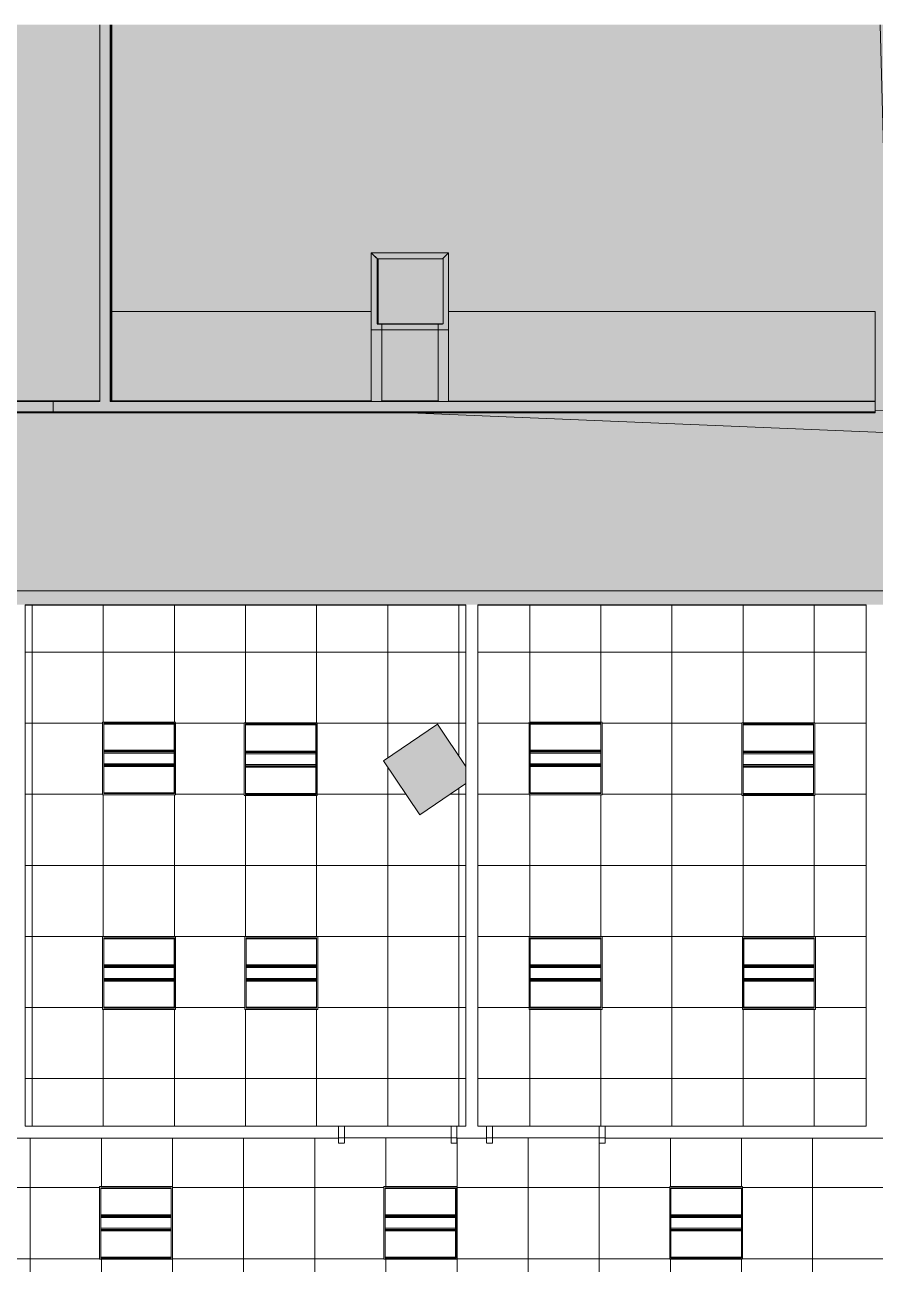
# Model space of a CAD drawing. Header units: inches. Extents: x 308 to 1690, y -476 to 1095.
# Drawn here: x 879.8 to 1166.7, y 655.2 to 1073.6 of the extents above; entities that cross this region are included whole.
import ezdxf

# ---------------------------------------------------------------- set-up
doc = ezdxf.new("R2010")
doc.units = ezdxf.units.IN
doc.header["$MEASUREMENT"] = 0
doc.linetypes.add('Demolished', pattern=[0.1875, 0.125, -0.0625])
doc.layers.get('DefPoints').update_dxf_attribs({"lineweight": 9})
for name, color, linetype, lineweight in [('8th floor - 800-805 background_dwg', 8, 'Continuous', 9), ('A-CLNG', 13, 'Continuous', 13), ('A-CLNG-PATT', 13, 'Demolished', 9), ('A-COLS', 52, 'Continuous', 13), ('A-DETL-GENF', 92, 'Continuous', 9), ('A-DOOR', 31, 'Continuous', 13), ('A-DOOR-FRAM', 31, 'Continuous', 20), ('A-Flor-Case-Exst', 7, 'Continuous', 9), ('A-WALL', 113, 'Continuous', 13), ('A-Wall-Bldg', 7, 'Continuous', 9), ('A-Wall-Exst', 7, 'Continuous', 9), ('A-WALL-PATT', 111, 'Continuous', 13), ('E-LITE-EQPM', 33, 'Continuous', 13), ('I-WALL', 2, 'Continuous', 13), ('Q-CASE', 7, 'Continuous', 9)]:
    doc.layers.add(name, color=color, linetype=linetype, lineweight=lineweight)

# ---------------------------------------------------------------- blocks, each defined once
blk = doc.blocks.new('Rectangular Column - 22X22-4979500-FIRST FLOOR RCP DEMO')
at = {"layer": 'A-COLS', "lineweight": 9}
blk.add_hatch(color=7, dxfattribs=at).paths.add_polyline_path([(-11, 11), (-11, -11), (11, -11), (10.96, 11), (10.69, 11)], flags=0)
at = {"layer": 'A-COLS', "color": 8, "lineweight": 20}
for p, q in [((-11, 11), (11, 11)), ((-11, -11), (-11, 11)), ((11, 11), (11, -11)), ((11, -11), (-11, -11))]:
    blk.add_line(p, q, dxfattribs=at)
blk = doc.blocks.new('Single Flush - OTJ_SOLIDFLUSH_ALUM-V5-FIRST FLOOR RCP DEMO')
at = {"layer": 'A-DOOR-FRAM', "color": 10, "linetype": 'Demolished'}
for p, q in [((-20, -3.75), (-20, 2)), ((-20, 2), (-18, 2)), ((-18, -3.75), (-18, 2)), ((18.000004, -3.75), (18.000004, 2)), ((18.000004, 2), (20.000004, 2)), ((20.000004, -3.75), (20.000004, 2)), ((-20, -3.75), (-18, -3.75)), ((18.000004, -3.75), (20.000004, -3.75))]:
    blk.add_line(p, q, dxfattribs=at)
blk = doc.blocks.new('Single Flush - OTJ_SOLIDFLUSH_ALUM-5004421-FIRST FLOOR RCP DEMO')
at = {"layer": 'A-DOOR-FRAM', "color": 10, "linetype": 'Demolished'}
for p, q in [((-20, 3.75), (-20, -2)), ((-20, 3.75), (-18, 3.75)), ((-18, 3.75), (-18, -2)), ((18.000004, 3.75), (18.000004, -2)), ((18.000004, 3.75), (20.000004, 3.75)), ((20.000004, 3.75), (20.000004, -2)), ((-20, -2), (-18, -2)), ((18.000004, -2), (20.000004, -2))]:
    blk.add_line(p, q, dxfattribs=at)
blk = doc.blocks.new('L-Recessed-Axis-Plano - 2 X 2-4550865-FIRST FLOOR RCP DEMO')
at = {"layer": 'E-LITE-EQPM', "lineweight": 9}
for p, q in [((11.91, 11.87), (-11.91, 11.87)), ((-11.91, 11.87), (-11.91, -11.88)), ((-11.88, -11.56), (-11.88, 11.56)), ((-11.88, 11.56), (11.87, 11.56)), ((11.87, 11.56), (11.87, -11.56)), ((11.91, -11.88), (11.91, 11.87)), ((-11.88, 2.74), (11.87, 2.74)), ((11.87, 2.51), (-11.88, 2.51)), ((-11.88, 2.3), (11.87, 2.3)), ((-11.88, 2.2), (11.87, 2.2)), ((-11.88, 1.83), (11.87, 1.83)), ((-11.88, -1.83), (11.87, -1.83)), ((-11.88, -2.2), (11.87, -2.2)), ((-11.88, -2.3), (11.87, -2.3)), ((-11.88, -2.51), (11.87, -2.51)), ((-11.88, -2.74), (11.87, -2.74)), ((-11.91, -11.88), (11.91, -11.88)), ((11.87, -11.56), (-11.88, -11.56))]:
    blk.add_line(p, q, dxfattribs=at)
blk = doc.blocks.new('8th floor - 800-805 background_dwg_C-Counter Top - ADJ HEIGHT 2_7_ D-4634555-FIRST FLOOR DEMOLITION-5243279-FIRST FLOOR RCP DEMO')
at = {"layer": 'Q-CASE'}
for p, q in [((40.52, 31), (-47.26, 31)), ((40.52, 0.75), (-47.26, 0.75))]:
    blk.add_line(p, q, dxfattribs=at)
blk = doc.blocks.new('8th floor - 800-805 background_dwg_C-Counter Top - ADJ HEIGHT 2_7_ D-4557805-FIRST FLOOR DEMOLITION-5243280-FIRST FLOOR RCP DEMO')
at = {"layer": 'Q-CASE'}
blk.add_line((96.65, 0.75), (-47.26, 0.75), dxfattribs=at)
at = {"layer": 'Q-CASE', "flags": 128}
blk.add_lwpolyline([(96.65, 0.57), (96.65, 0.75), (96.65, 31), (-47.26, 31)], dxfattribs=at)
blk = doc.blocks.new('8th floor - 800-805 background_dwg-4807125-FIRST FLOOR RCP DEMO')
at = {"layer": 'A-Wall-Bldg'}
h = blk.add_hatch(color=256, dxfattribs=at)
h.paths.add_polyline_path([(1317.55, 942.53), (1317.55, 947.53), (1276.05, 947.53), (1276.05, 973.53), (1171.71, 973.55), (1171.71, 1073.57), (1166.72, 1073.57), (1166.7, 942.54), (1308.71, 942.53)], flags=0)
h.paths.add_polyline_path([(1260.44, 947.53), (1171.7, 947.55), (1171.71, 969.09), (1271.05, 969.07), (1271.05, 947.53)], flags=0)
blk.add_hatch(color=256, dxfattribs=at).paths.add_polyline_path([(1020.71, 972.56), (1020.67, 972.6), (998.98, 972.6), (998.98, 994.57), (998.71, 994.57), (998.71, 972.56), (998.79, 972.56)], flags=0)
h = blk.add_hatch(color=256, dxfattribs=at)
h.paths.add_polyline_path([(1013.07, 806.9), (1013.07, 806.9), (1000.77, 825.14), (1000.77, 825.14), (1013.07, 806.9)], flags=0)
h.paths.add_polyline_path([(1028.62, 823.19), (1028.62, 823.19), (1027.3, 825.14)], flags=0)
at = {"layer": 'A-Flor-Case-Exst', "flags": 128}
for points in [[(1166.72, 943.41), (1171.89, 943.43), (1168.39, 1073.57)], [(1690.03, 914.34), (1009.71, 942.57), (1064.43, 942.86)]]:
    blk.add_lwpolyline(points, dxfattribs=at)
at = {"layer": 'A-Wall-Bldg'}
for p, q in [((1020.71, 972.56), (998.7, 972.56)), ((1000.77, 825.14), (1019.01, 837.44))]:
    blk.add_line(p, q, dxfattribs=at)
at = {"layer": 'A-Wall-Bldg', "flags": 128}
for points in [[(996.71, 970.57), (1022.72, 970.57), (1022.72, 996.56), (996.71, 996.56), (996.71, 970.57)], [(998.7, 972.57), (998.7, 994.57), (998.98, 994.57)]]:
    blk.add_lwpolyline(points, dxfattribs=at)
at = {"layer": 'A-Wall-Exst'}
for p, q in [((879.89, 877.61), (1028.62, 877.61)), ((1032.62, 877.61), (1163.67, 877.61))]:
    blk.add_line(p, q, dxfattribs=at)
at = {"layer": 'A-Wall-Exst', "flags": 128}
for points in [[(908.6, 946.55), (909.13, 946.55), (909.13, 1073.57)], [(1166.7, 946.36), (1166.7, 946.54), (1022.72, 946.54), (1022.72, 996.56), (996.71, 996.56), (996.71, 946.57), (908.67, 946.57)], [(1019.22, 972.6), (1019.22, 946.57), (1000.21, 946.57), (1000.21, 972.6)], [(905.1, 946.58), (733.34, 946.58), (733.34, 946.36)], [(733.34, 942.86), (733.34, 942.61), (908.67, 942.61), (996.71, 942.61), (1022.72, 942.61), (1166.7, 942.61), (1166.7, 942.86)], [(1577.02, 877.49), (1577.03, 877.49), (1577.03, 882.49), (1577.02, 882.49), (726.65, 882.49)]]:
    blk.add_lwpolyline(points, dxfattribs=at)
at = {"layer": 'A-WALL-PATT', "color": 7, "lineweight": 9}
for p, q in [((997.88, 995.4), (998.98, 994.29)), ((1020.75, 994.6), (1021.55, 995.4)), ((909.13, 946.55), (908.6, 946.55)), ((996.71, 946.57), (996.95, 946.36)), ((996.95, 946.36), (996.71, 946.57)), ((1019.22, 946.57), (1019.68, 946.36)), ((1019.68, 946.36), (1019.22, 946.57)), ((1166.7, 946.54), (1166.7, 946.36)), ((1166.7, 942.86), (1166.7, 942.54))]:
    blk.add_line(p, q, dxfattribs=at)
at = {"layer": 'A-WALL-PATT', "color": 7, "lineweight": 9, "flags": 128}
for points in [[(998.98, 994.29), (996.71, 996.57), (997.88, 995.4)], [(1021.55, 995.4), (1022.72, 996.56), (1020.75, 994.6)]]:
    blk.add_lwpolyline(points, dxfattribs=at)
for points in [[(908.6, 946.51), (908.67, 946.58)], [(999.74, 946.36), (1000.21, 946.57)], [(1022.49, 946.36), (1022.72, 946.56)], [(908.56, 942.86), (908.67, 942.58)], [(996.83, 942.86), (996.71, 942.57)], [(1022.6, 942.86), (1022.72, 942.56)]]:
    blk.add_lwpolyline(points, close=True, dxfattribs=at)
at = {"layer": 'DefPoints'}
blk.add_line((908.67, 946.58), (908.67, 1073.57), dxfattribs=at)
at = {"layer": 'I-WALL', "color": 10, "lineweight": 20}
blk.add_line((908.88, 946.55), (908.88, 1073.57), dxfattribs=at)
for name, p in [('8th floor - 800-805 background_dwg_C-Counter Top - ADJ HEIGHT 2_7_ D-4634555-FIRST FLOOR DEMOLITION-5243279-FIRST FLOOR RCP DEMO', (956.18, 945.79)), ('8th floor - 800-805 background_dwg_C-Counter Top - ADJ HEIGHT 2_7_ D-4557805-FIRST FLOOR DEMOLITION-5243280-FIRST FLOOR RCP DEMO', (1070.06, 945.79))]:
    blk.add_blockref(name, p)

msp = doc.modelspace()

# ---------------------------------------------------------------- hatches: boundary and pattern name
at = {"layer": 'A-CLNG-PATT', "lineweight": 13}
h = msp.add_hatch(dxfattribs=at)
h.set_pattern_fill('FP_2', color=55, style=0, pattern_type=2)
h.set_pattern_definition([(90, (954.254, 789.78), (24, -1e-15), []), (0, (954.254, 789.78), (0, -24), [])])
h.paths.add_polyline_path([(879.89, 701.74), (1028.62, 701.74), (1028.62, 817.38), (1013.07, 806.9), (1000.77, 825.14), (1019.01, 837.44), (1028.62, 823.19), (1028.62, 877.81), (879.89, 877.81), (879.89, 734.61)], flags=0)
h.paths.add_polyline_path([(978.66, 741.2), (954.04, 741.2), (954.04, 765.76), (978.66, 765.76)], flags=0)
h.paths.add_polyline_path([(906.04, 741.2), (906.04, 765.76), (930.66, 765.76), (930.66, 741.2), (912.38, 741.2)], flags=0)
h.paths.add_polyline_path([(953.85, 813.37), (953.85, 837.93), (978.47, 837.93), (978.47, 813.37), (955.58, 813.37)], flags=0)
h.paths.add_polyline_path([(930.66, 813.62), (906.04, 813.62), (906.04, 838.18), (930.66, 838.18), (930.66, 831.46)], flags=0)
h = msp.add_hatch(dxfattribs=at)
h.set_pattern_fill('FP_3', color=55, style=0, pattern_type=2)
h.set_pattern_definition([(270, (1098.145, 789.78), (-24, -1e-15), []), (180, (1098.145, 789.78), (3e-15, 24), [])])
h.paths.add_polyline_path([(1163.67, 701.74), (1163.67, 877.81), (1032.62, 877.81), (1032.62, 701.74), (1085.19, 701.74)], flags=0)
h.paths.add_polyline_path([(1074.55, 741.2), (1049.93, 741.2), (1049.93, 765.76), (1074.55, 765.76)], flags=0)
h.paths.add_polyline_path([(1146.55, 741.2), (1121.93, 741.2), (1121.93, 765.76), (1146.55, 765.76)], flags=0)
h.paths.add_polyline_path([(1121.74, 813.37), (1121.74, 837.93), (1146.36, 837.93), (1146.36, 813.37), (1121.93, 813.37)], flags=0)
h.paths.add_polyline_path([(1074.55, 813.62), (1049.93, 813.62), (1049.93, 838.18), (1074.55, 838.18), (1074.55, 831.46)], flags=0)
h = msp.add_hatch(dxfattribs=at)
h.set_pattern_fill('FP_16', color=55, style=0, pattern_type=2)
h.set_pattern_definition([(0, (1169.608, 608.984), (0, -24), []), (270, (1169.608, 608.984), (-24, -1e-15), [])])
h.paths.add_polyline_path([(971.93, 351.76), (1125.16, 455.1), (1132.51, 444.08), (1138.42, 435.35), (1214.65, 486.71), (1214.32, 487.22), (1320.49, 558.02), (1269.11, 634.22), (1200.15, 589.22), (1197.97, 592.57), (1270.22, 639.72), (1270.73, 638.97), (1571.05, 638.97), (1571.05, 639.97), (1575.05, 639.97), (1575.05, 638.97), (1653.62, 638.97), (1653.62, 719.49), (1579.05, 719.49), (1579.05, 708.49), (1607.17, 708.49), (1607.17, 682.47), (1575.05, 682.47), (1575.05, 679.97), (1571.05, 679.97), (1571.04, 697.81), (1524.55, 697.81), (1524.55, 697.74), (1440.68, 697.74), (1440.68, 697.81), (1400.68, 697.81), (1400.68, 697.74), (1388.68, 697.74), (1388.68, 697.81), (1348.68, 697.81), (1348.68, 697.74), (1316.68, 697.74), (1316.68, 686.47), (1286.68, 686.47), (1286.67, 697.74), (1075.62, 697.74), (1075.62, 697.81), (1035.62, 697.81), (1035.62, 697.74), (1025.62, 697.74), (1025.62, 697.81), (985.62, 697.81), (985.62, 697.74), (776.66, 697.74), (706.41, 726.12), (685.6, 674.6), (743.63, 651.15), (737.63, 660.05), (761.69, 676.28), (777.64, 652.05), (771.89, 648.18), (869.18, 504.02), (971.92, 351.78)], flags=0)
h.paths.add_polyline_path([(952.83, 416.83), (952.83, 441.39), (977.45, 441.39), (977.45, 416.83), (971.86, 416.83)], flags=0)
h.paths.add_polyline_path([(1025.83, 416.83), (1001.2, 416.83), (1001.2, 441.39), (1025.83, 441.39), (1025.83, 428.76)], flags=0)
h.paths.add_polyline_path([(1122.01, 464.83), (1097.39, 464.83), (1097.39, 489.39), (1122.01, 489.39), (1122.01, 468.29)], flags=0)
h.paths.add_polyline_path([(905.42, 489.14), (905.42, 513.7), (930.05, 513.7), (930.05, 489.14), (912.38, 489.14)], flags=0)
h.paths.add_polyline_path([(898.11, 535.57), (882.74, 558.37), (905.54, 573.74), (920.91, 550.94), (898.17, 535.61)], flags=0)
h.paths.add_polyline_path([(1240.38, 560.58), (1240.38, 585.14), (1265, 585.14), (1265, 560.58), (1258, 560.58)], flags=0)
h.paths.add_polyline_path([(1000.98, 560.83), (1000.98, 585.39), (1025.61, 585.39), (1025.61, 560.83), (1001.2, 560.83)], flags=0)
h.paths.add_polyline_path([(1097.39, 560.83), (1097.39, 585.39), (1122.01, 585.39), (1122.01, 560.83)], flags=0)
h.paths.add_polyline_path([(859.28, 584.59), (857.33, 584.59), (857.33, 609.15), (881.95, 609.15), (881.95, 584.59)], flags=0)
h.paths.add_polyline_path([(1034.58, 615.31), (1019.21, 638.11), (1042.01, 653.48), (1057.38, 630.68), (1035.52, 615.95)], flags=0)
h.paths.add_polyline_path([(825.98, 656.83), (808.98, 656.83), (808.98, 681.39), (833.61, 681.39), (833.61, 656.83)], flags=0)
h.paths.add_polyline_path([(912.38, 656.83), (904.98, 656.83), (904.98, 681.39), (929.61, 681.39), (929.61, 656.83)], flags=0)
h.paths.add_polyline_path([(1022.86, 656.83), (1000.98, 656.83), (1000.98, 681.39), (1025.61, 681.39), (1025.61, 656.83)], flags=0)
h.paths.add_polyline_path([(1097.39, 656.83), (1097.39, 681.39), (1122.01, 681.39), (1122.01, 656.83)], flags=0)
h.paths.add_polyline_path([(1218.01, 656.83), (1193.39, 656.83), (1193.39, 681.39), (1218.01, 681.39)], flags=0)
h.paths.add_polyline_path([(1289.39, 656.83), (1289.39, 681.39), (1314.01, 681.39), (1314.01, 656.83), (1301.2, 656.83)], flags=0)
h.paths.add_polyline_path([(1506.01, 656.83), (1481.39, 656.83), (1481.39, 681.39), (1506.01, 681.39)], flags=0)
h.paths.add_polyline_path([(1410.01, 656.83), (1385.39, 656.83), (1385.39, 681.39), (1410.01, 681.39), (1410.01, 669.39)], flags=0)
h.paths.add_polyline_path([(713.42, 680.27), (713.42, 704.83), (738.05, 704.83), (738.05, 680.27), (724, 680.27)], flags=0)
at = {"layer": 'A-DETL-GENF'}
h = msp.add_hatch(color=254, dxfattribs=at)
h.paths.add_polyline_path([(307.55, -475.96), (1690.03, -475.96), (1690.03, 370.72), (1687.46, 364.37), (1667.06, 372.61), (1675.3, 393.01), (1690.03, 387.06), (1690.03, 1073.57), (1594.71, 1073.57), (1594.7, 1021.49), (1579.71, 1021.5), (1579.71, 1050.49), (1474.72, 1050.49), (1474.72, 946.5), (1579.7, 946.5), (1579.7, 979.5), (1583.69, 979.45), (1583.71, 979.49), (1594.71, 979.44), (1602.63, 978.69), (1602.73, 962.72), (1603.01, 962.57), (1602.84, 946.49), (1598.83, 946.49), (1598.83, 942.49), (1516.66, 942.5), (1404.71, 942.52), (1404.71, 947.51), (1460.7, 947.51), (1460.7, 962.51), (1470.71, 962.51), (1470.71, 1073.57), (1171.71, 1073.57), (1171.71, 973.55), (1276.05, 973.53), (1276.05, 947.53), (1317.55, 947.52), (1317.55, 942.53), (1166.7, 942.54), (1166.7, 942.86), (889.38, 942.86), (889.38, 946.36), (905.1, 946.36), (905.1, 1073.57), (776.6, 1073.57), (734.78, 970.08), (695.56, 970.08), (685.98, 946.36), (849.38, 946.36), (849.38, 942.86), (684.56, 942.86), (448.58, 358.79), (445.34, 360.1), (641.79, 846.33), (588.01, 868.05), (591.85, 877.56), (595.1, 876.25), (592.57, 869.99), (643.1, 849.57), (658.83, 888.51), (608.3, 908.93), (605.58, 902.21), (602.34, 903.52), (620.83, 949.27), (624.07, 947.96), (609.61, 912.17), (660.14, 891.76), (692.33, 971.42), (641.8, 991.84), (639.05, 985.05), (635.81, 986.36), (638.55, 993.15), (625.19, 998.55), (642.55, 1041.52), (645.79, 1040.21), (629.74, 1000.48), (696.34, 973.58), (708.71, 973.58), (708.71, 996.59), (741.72, 996.59), (772.04, 1071.64), (767.25, 1073.57), (595.14, 1073.57), (552.68, 968.48), (549.44, 969.79), (580.57, 1046.85), (514.43, 1073.57), (307.55, 1073.57), (307.55, 798.87), (456.13, 738.84), (503.02, 854.91), (506.27, 853.6), (454.22, 724.78), (450.98, 726.09), (454.82, 735.59), (307.55, 795.09), (307.55, 591.43), (384.03, 560.49), (415.36, 637.94), (415.07, 638.06), (423.31, 658.46), (423.62, 658.37), (435.99, 689), (439.24, 687.69), (426.85, 657.03), (443.93, 650.13), (435.69, 629.73), (418.61, 636.63), (379.12, 539.02), (375.88, 540.33), (382.72, 557.25), (307.55, 587.66), (307.55, 388.62), (310.36, 395.56), (316.34, 393.14), (360.88, 503.25), (364.12, 501.94), (319.58, 391.83), (338.57, 384.15), (328.86, 360.14), (307.55, 368.76), (307.55, -123.54), (496.86, -200.02), (496.81, -200.13), (530.65, -213.82), (559.13, -143.35), (487.43, -114.38), (477.2, -139.72), (343.66, -85.77), (343.76, -85.54), (343.45, -85.41), (393.18, 37.53), (383, 41.64), (447.68, 201.71), (450.8, 200.45), (465.71, 237.3), (465.81, 237.25), (466.68, 239.41), (471.32, 237.53), (450.92, 187.42), (413.21, 94.2), (501.02, 58.71), (559.28, 201.96), (574.44, 239.43), (486.47, 275.02), (484.79, 270.87), (480.16, 272.74), (480.8, 274.34), (480.71, 274.38), (492.2, 302.8), (492.31, 302.8), (492.64, 303.63), (497.28, 301.76), (489.47, 282.44), (577.44, 246.85), (582.63, 259.71), (574.39, 263.05), (582.64, 283.43), (603.03, 275.19), (594.78, 254.8), (592.89, 255.56), (587.69, 242.7), (641.05, 221.12), (737.8, 460.29), (615.11, 509.86), (597.9, 467.3), (568.92, 479.02), (510.84, 335.34), (506.21, 337.21), (507.27, 339.86), (507.2, 339.88), (584.26, 530.32), (588.89, 528.45), (587.62, 525.28), (677.39, 489.01), (692.35, 526), (682.31, 530.06), (690.55, 550.45), (706.13, 544.15), (708.41, 554.3), (614.65, 592.18), (602.39, 561.86), (597.76, 563.73), (611.33, 597.29), (644.61, 583.85), (646.21, 587.79), (646.32, 587.74), (661.3, 624.83), (661.19, 624.87), (686.22, 686.82), (686.33, 686.78), (701.32, 723.87), (701.2, 723.91), (702.66, 727.52), (669.45, 740.94), (726.65, 882.49), (1577.02, 882.49), (1577.02, 841.12), (1657.61, 841.12), (1657.62, 638.33), (1666.03, 634.97), (1657.61, 634.97), (1657.61, 633.49), (1274.43, 633.49), (1344.41, 529.77), (1394.53, 509.77), (1380.06, 473.95), (1399.93, 444.48), (1413.8, 424.57), (1327.76, 366.55), (1303.11, 403.11), (1011.25, 206.36), (1038.1, 166.53), (929.56, 93.35), (929.56, -450.17), (758.42, -450.17), (758.42, -454.42), (754.92, -454.42), (754.92, -411.73), (629.46, -361.05), (613.67, -400.15), (610.42, -398.84), (612.75, -393.07), (564.59, -373.61), (562.26, -379.38), (559.02, -378.07), (574.81, -338.97), (462.78, -293.71), (451.73, -321.05), (444.54, -318.15), (445.86, -314.91), (449.8, -316.5), (495.54, -203.27), (384.75, -158.5), (339, -271.73), (359.02, -279.82), (362.17, -272.03), (381.64, -279.89), (378.49, -287.69), (408.77, -299.92), (407.46, -303.17), (377.18, -290.94), (371.14, -305.89), (351.67, -298.02), (357.71, -283.07), (334.44, -273.67), (381.5, -157.19), (307.55, -127.31), (307.55, -450.17)], flags=0)
h.paths.add_polyline_path([(614.06, -389.82), (626.22, -359.74), (616.5, -355.81), (605.45, -383.16), (574.9, -370.82), (585.95, -343.47), (578.06, -340.28), (565.91, -370.37), (613.67, -389.66)], flags=0)
h.paths.add_polyline_path([(426.88, 27.69), (437.43, 53.6), (398.04, 69.51), (387.56, 43.57), (425.8, 28.12)], flags=0)
h.paths.add_polyline_path([(564.9, 64.65), (587.68, 120.97), (619.7, 108.03), (758.62, 451.88), (741.51, 458.79), (641.76, 212.2), (584.69, 235.29), (583.51, 232.39), (632.7, 212.51), (610.96, 158.73), (557.14, 180.51), (580.05, 237.16), (579.08, 237.56), (579.04, 237.47), (579.16, 237.43), (534.04, 125.87), (557.22, 116.5), (565.68, 137.19), (569.39, 135.69), (559.5, 111.23), (532.41, 122.18), (516.97, 84.02), (558.89, 67.08)], flags=0)
h.paths.add_polyline_path([(1071.76, 164.62), (1069.46, 164.62), (1067.21, 165.09), (1065.11, 166.03), (1063.25, 167.38), (1061.71, 169.09), (1060.56, 171.08), (1059.85, 173.27), (1059.61, 175.56), (1059.85, 177.84), (1060.56, 180.03), (1061.71, 182.02), (1063.25, 183.73), (1065.11, 185.08), (1067.21, 186.02), (1069.46, 186.5), (1071.76, 186.5), (1074.01, 186.02), (1076.11, 185.08), (1077.97, 183.73), (1079.51, 182.02), (1080.66, 180.03), (1081.37, 177.84), (1081.61, 175.56), (1081.37, 173.27), (1080.66, 171.08), (1079.51, 169.09), (1077.97, 167.38), (1076.11, 166.03), (1074.01, 165.09)], flags=0)
h.paths.add_polyline_path([(608.2, 165.24), (626.18, 209.75), (581.69, 227.73), (563.74, 183.23), (608.2, 165.24)], flags=0)
h.paths.add_polyline_path([(583.05, 244.58), (588.25, 257.43), (587.28, 257.83), (582.08, 244.97), (582.64, 244.74)], flags=0)
h.paths.add_polyline_path([(432.23, 318.3), (428.98, 319.61), (430.36, 323.01), (433.6, 321.7), (432.76, 319.61)], flags=0)
h.paths.add_polyline_path([(1312.54, 348.99), (1310.24, 348.99), (1307.99, 349.47), (1305.89, 350.4), (1304.03, 351.75), (1302.49, 353.46), (1301.34, 355.45), (1300.63, 357.64), (1300.39, 359.93), (1300.63, 362.21), (1301.34, 364.4), (1302.63, 366.55), (1304.17, 368.2), (1305.89, 369.45), (1307.99, 370.39), (1310.24, 370.87), (1312.54, 370.87), (1314.79, 370.39), (1316.89, 369.45), (1318.75, 368.1), (1320.29, 366.39), (1321.44, 364.4), (1322.15, 362.21), (1322.39, 359.93), (1322.15, 357.64), (1321.44, 355.45), (1320.29, 353.46), (1318.75, 351.75), (1316.89, 350.4), (1314.79, 349.47)], flags=0)
h.paths.add_polyline_path([(307.55, 371.93), (315.4, 391.36), (311.46, 392.96), (307.55, 383.28), (307.55, 372.65)], flags=0)
h.paths.add_polyline_path([(595.96, 471.86), (611.87, 511.17), (586.12, 521.57), (570.23, 482.27), (594.65, 472.39)], flags=0)
h.paths.add_polyline_path([(692.38, 482.96), (696.4, 500.88), (689.61, 484.07), (692.22, 483.02)], flags=0)
h.paths.add_polyline_path([(685.91, 485.57), (700.85, 522.56), (696.06, 524.5), (681.1, 487.51)], flags=0)
h.paths.add_polyline_path([(521.25, 890.68), (518.01, 891.99), (523.16, 904.76), (523.07, 904.8), (526.53, 913.37), (398.16, 965.24), (394.04, 955.04), (369.93, 964.78), (379.67, 988.89), (403.78, 979.15), (399.47, 968.48), (527.84, 916.62), (531.31, 925.2), (531.38, 925.2), (534.45, 932.7), (537.7, 931.39), (534.74, 924.06), (551.85, 917.14), (543.61, 896.75), (543.54, 896.75), (543.47, 896.56), (526.41, 903.45), (523.21, 895.53)], flags=0)
h.paths.add_polyline_path([(998.7, 946.36), (1166.7, 946.36), (1166.7, 1073.57), (908.6, 1073.57), (908.6, 946.36)], flags=0)
h.paths.add_polyline_path([(1308.7, 947.53), (1286.71, 947.53), (1286.71, 994.53), (1308.71, 994.53), (1308.7, 947.53)], flags=0)
h.paths.add_polyline_path([(1171.71, 947.53), (1271.05, 947.53), (1271.05, 969.07), (1171.71, 969.07), (1171.71, 947.53)], flags=0)
h.paths.add_polyline_path([(998.7, 972.56), (998.71, 994.57), (1020.98, 994.6), (1020.98, 972.6), (998.71, 972.56)], flags=0)
h.paths.add_polyline_path([(734.71, 979.24), (740.91, 994.59), (734.71, 994.59), (734.71, 991.84)], flags=0)
h.paths.add_polyline_path([(581.88, 1050.1), (591.37, 1073.57), (523.77, 1073.57), (552.68, 1061.9)], flags=0)
h.paths.add_polyline_path([(1579.71, 1054.5), (1579.71, 1073.57), (1474.72, 1073.57), (1474.72, 1054.51), (1579.16, 1054.5)], flags=0)
at = {"layer": 'A-WALL', "lineweight": 5}
msp.add_hatch(color=250, dxfattribs=at).paths.add_polyline_path([(1013.07, 806.9), (1028.62, 817.39), (1028.62, 823.19), (1019.01, 837.44), (1000.77, 825.14), (1013.07, 806.9)], flags=0)
at = {"layer": 'A-WALL-PATT', "lineweight": 9}
for points in [[(908.6, 946.36), (908.6, 1073.57), (905.1, 1073.57), (905.13, 946.36)], [(1166.7, 942.86), (1166.72, 942.86), (1166.7, 946.36), (905.13, 946.36), (905.13, 942.86), (998.79, 942.86)], [(1520.55, 877.81), (1573.02, 877.81), (1573.02, 882.44), (726.78, 882.44), (724.91, 877.81), (1517.22, 877.81)]]:
    msp.add_hatch(color=7, dxfattribs=at).paths.add_polyline_path(points, flags=0)
h = msp.add_hatch(color=7, dxfattribs=at)
h.paths.add_polyline_path([(905.1, 942.86), (905.13, 942.86), (905.1, 946.36), (889.38, 946.36), (889.38, 942.86)], flags=0)
h.paths.add_polyline_path([(847.38, 942.86), (849.38, 942.86), (849.38, 946.36), (847.38, 946.36)], flags=0)

# ---------------------------------------------------------------- linework, layer by layer
at = {"layer": 'A-CLNG', "color": 7, "linetype": 'Demolished', "lineweight": 9}
for p, q in [((930.66, 838.18), (906.04, 838.18)), ((906.04, 838.18), (906.04, 813.62)), ((930.66, 813.62), (930.66, 838.18)), ((978.47, 837.93), (953.85, 837.93)), ((953.85, 837.93), (953.85, 813.37)), ((978.47, 813.37), (978.47, 837.93)), ((1074.55, 838.18), (1049.93, 838.18)), ((1049.93, 838.18), (1049.93, 813.62)), ((1074.55, 813.62), (1074.55, 838.18)), ((1146.36, 837.93), (1121.74, 837.93)), ((1121.74, 837.93), (1121.74, 813.37)), ((1146.36, 813.37), (1146.36, 837.93)), ((906.04, 813.62), (930.66, 813.62)), ((953.85, 813.37), (978.47, 813.37)), ((1049.93, 813.62), (1074.55, 813.62)), ((1121.74, 813.37), (1146.36, 813.37)), ((930.66, 765.76), (906.04, 765.76)), ((906.04, 765.76), (906.04, 741.2)), ((930.66, 741.2), (930.66, 765.76)), ((978.66, 765.76), (954.04, 765.76)), ((954.04, 765.76), (954.04, 741.2)), ((978.66, 741.2), (978.66, 765.76)), ((1074.55, 765.76), (1049.93, 765.76)), ((1049.93, 765.76), (1049.93, 741.2)), ((1074.55, 741.2), (1074.55, 765.76)), ((1146.55, 765.76), (1121.93, 765.76)), ((1121.93, 765.76), (1121.93, 741.2)), ((1146.55, 741.2), (1146.55, 765.76)), ((906.04, 741.2), (930.66, 741.2)), ((954.04, 741.2), (978.66, 741.2)), ((1049.93, 741.2), (1074.55, 741.2)), ((1121.93, 741.2), (1146.55, 741.2)), ((1025.62, 701.74), (985.62, 701.74)), ((1075.62, 701.74), (1035.62, 701.74)), ((985.62, 697.81), (1025.62, 697.81)), ((1035.62, 697.81), (1075.62, 697.81)), ((929.61, 681.39), (904.98, 681.39)), ((904.98, 681.39), (904.98, 656.83)), ((929.61, 656.83), (929.61, 681.39)), ((1025.61, 681.39), (1000.98, 681.39)), ((1000.98, 681.39), (1000.98, 656.83)), ((1025.61, 656.83), (1025.61, 681.39)), ((1122.01, 681.39), (1097.39, 681.39)), ((1097.39, 681.39), (1097.39, 656.83)), ((1122.01, 656.83), (1122.01, 681.39)), ((904.98, 656.83), (929.61, 656.83)), ((1000.98, 656.83), (1025.61, 656.83)), ((1097.39, 656.83), (1122.01, 656.83))]:
    msp.add_line(p, q, dxfattribs=at)
at = {"layer": 'A-WALL', "color": 8, "lineweight": 20}
for p, q in [((726.78, 882.44), (1573.02, 882.44)), ((1028.62, 877.81), (879.89, 877.81)), ((1163.67, 877.81), (1032.62, 877.81)), ((1000.77, 825.14), (1019.01, 837.44)), ((1019.01, 837.44), (1028.62, 823.19)), ((1013.07, 806.9), (1000.77, 825.14)), ((1028.62, 817.39), (1013.07, 806.9))]:
    msp.add_line(p, q, dxfattribs=at)
at = {"layer": 'A-WALL', "lineweight": 9}
msp.add_line((1028.62, 823.19), (1028.62, 817.39), dxfattribs=at)
at = {"layer": 'I-WALL', "color": 8, "lineweight": 20}
for p, q in [((905.1, 946.36), (905.1, 1073.57)), ((908.6, 1073.57), (908.6, 946.36)), ((685.98, 946.36), (905.1, 946.36)), ((908.6, 946.36), (1166.72, 946.36)), ((1166.72, 946.36), (1166.72, 942.86)), ((1166.72, 942.86), (684.56, 942.86))]:
    msp.add_line(p, q, dxfattribs=at)
at = {"layer": 'I-WALL', "lineweight": 9}
msp.add_line((889.38, 942.86), (889.38, 946.36), dxfattribs=at)
at = {"layer": 'I-WALL', "color": 7, "linetype": 'Demolished', "lineweight": 9}
for p, q in [((889.38, 946.36), (889.38, 942.86)), ((1028.62, 817.39), (1028.62, 823.19))]:
    msp.add_line(p, q, dxfattribs=at)
at = {"layer": 'I-WALL', "color": 10, "linetype": 'Demolished', "lineweight": 20}
for p, q in [((879.89, 877.81), (879.89, 701.74)), ((1028.62, 823.19), (1028.62, 877.81)), ((1032.62, 877.81), (1032.62, 701.74)), ((1163.67, 701.74), (1163.67, 877.81)), ((1028.62, 701.74), (1028.62, 817.39)), ((879.89, 701.74), (985.62, 701.74)), ((985.62, 701.74), (985.62, 697.74)), ((1025.62, 697.74), (1025.62, 701.74)), ((1025.62, 701.74), (1028.62, 701.74)), ((1032.62, 701.74), (1035.62, 701.74)), ((1035.62, 701.74), (1035.62, 697.74)), ((1075.62, 697.74), (1075.62, 701.74)), ((1075.62, 701.74), (1163.67, 701.74)), ((985.62, 697.74), (776.66, 697.74)), ((1035.62, 697.74), (1025.62, 697.74)), ((1286.68, 697.74), (1075.62, 697.74))]:
    msp.add_line(p, q, dxfattribs=at)

# ---------------------------------------------------------------- block references
at = {"layer": '8th floor - 800-805 background_dwg', "color": 7}
msp.add_blockref('8th floor - 800-805 background_dwg-4807125-FIRST FLOOR RCP DEMO', (0, 0), dxfattribs=at)
at = {"layer": 'A-COLS', "lineweight": 9, "rotation": 90.0000000000005}
msp.add_blockref('Rectangular Column - 22X22-4979500-FIRST FLOOR RCP DEMO', (1009.98, 983.6), dxfattribs=at)
at = {"layer": 'A-DOOR', "color": 7, "linetype": 'Demolished', "lineweight": 9}
msp.add_blockref('Single Flush - OTJ_SOLIDFLUSH_ALUM-V5-FIRST FLOOR RCP DEMO', (1005.62, 699.74), dxfattribs=at)
at = {"layer": 'A-DOOR', "color": 7, "linetype": 'Demolished', "lineweight": 9, "rotation": 180}
msp.add_blockref('Single Flush - OTJ_SOLIDFLUSH_ALUM-5004421-FIRST FLOOR RCP DEMO', (1055.62, 699.74), dxfattribs=at)
at = {"layer": 'E-LITE-EQPM', "lineweight": 9, "extrusion": (0, 0, -1), "rotation": 180}
for p in [(-918.35, 825.9), (-966.16, 825.65), (-1062.24, 825.9), (-1134.05, 825.65), (-918.35, 753.48), (-966.35, 753.48), (-1062.24, 753.48), (-1134.24, 753.48), (-917.3, 669.11), (-1013.3, 669.11), (-1109.7, 669.11)]:
    msp.add_blockref('L-Recessed-Axis-Plano - 2 X 2-4550865-FIRST FLOOR RCP DEMO', p, dxfattribs=at)

doc.saveas('drawing.dxf')
